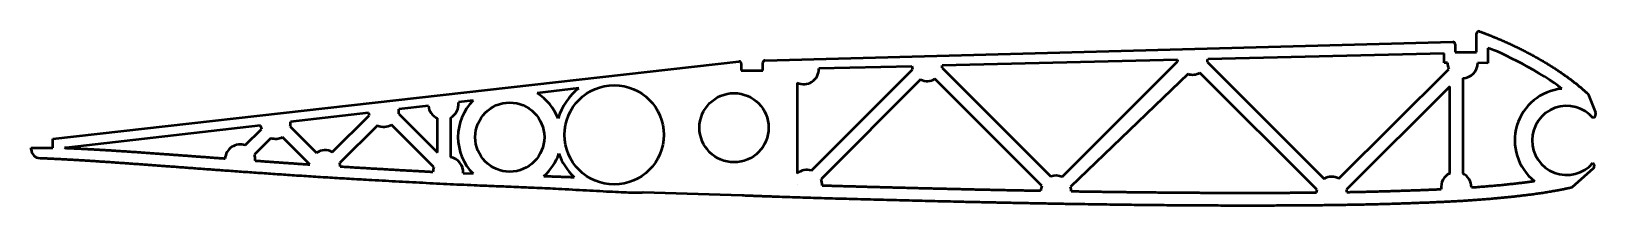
# Model space of a CAD drawing. Header units: millimetres. Extents: x -168 to 194, y -19 to 21.
import ezdxf

# ---------------------------------------------------------------- set-up
doc = ezdxf.new("R2010")
doc.units = ezdxf.units.MM
doc.layers.add('Visible (ANSI)', color=7, linetype='Continuous', lineweight=50)

msp = doc.modelspace()

# ---------------------------------------------------------------- linework, layer by layer
at = {"layer": 'Visible (ANSI)'}
for p, q in [((1.96, 14.43), (161.09, 18.72)), ((161.6, 18.22), (161.6, 16.37)), ((166.6, 16.37), (166.6, 20.67)), ((167.28, 21.15), (167.57, 21.04)), ((97.38, 14.55), (42.97, 13.23)), ((159.1, 16.04), (104.38, 14.72)), ((159.1, 13.87), (159.1, 16.04)), ((161.6, 16.37), (166.6, 16.37)), ((169.17, 17.29), (169.17, 13.83)), ((-162.77, -3.74), (-4.08, 14.19)), ((-3.52, 13.7), (-3.52, 12.11)), ((-3.52, 12.11), (1.48, 12.11)), ((1.48, 12.11), (1.48, 13.93)), ((12.71, -11.04), (36.07, 12.32)), ((35.97, 13.06), (14.41, 12.54)), ((42.94, 12.72), (68.11, -12.44)), ((70.7, -12.54), (97.41, 14.17)), ((99.83, 11.29), (72.68, -14.84)), ((129.6, -15.46), (102.57, 11.57)), ((104.33, 14.05), (131.32, -12.95)), ((134.72, -12.91), (160.17, 12.44)), ((159.88, 13.87), (159.1, 13.87)), ((169.17, 13.83), (166.88, 13.84)), ((-41.08, 7.97), (-50.74, 6.84)), ((9.43, 9.25), (9.43, -11.74)), ((37.97, 9.98), (14.95, -13.05)), ((66, -14.57), (41.28, 10.15)), ((160.38, 8.4), (136.52, -15.46)), ((160.38, -11.73), (160.38, 8.4)), ((163.38, 10.35), (163.38, -11.73)), ((-75.91, 3.92), (-82.77, 3.12)), ((-65.57, 5.12), (-68.95, 4.73)), ((192.42, 6.61), (194.08, 2.35)), ((-89.72, 2.31), (-107.79, 0.21)), ((-98.13, -6.8), (-89.62, 1.7)), ((-82.76, 2.1), (-73.8, -6.89)), ((-73.8, -6.89), (-73.8, 1.04)), ((-70.8, 1.16), (-70.8, -7.98)), ((193.78, 1.2), (193.57, 1.04)), ((-114.75, -0.6), (-159.72, -5.84)), ((-118.28, -5.22), (-114.53, -1.47)), ((-112.35, -3.53), (-116.15, -7.33)), ((-103.32, -9.65), (-109.66, -3.31)), ((-107.84, -0.89), (-101.77, -6.95)), ((-87.69, -0.61), (-96.37, -9.29)), ((-74.64, -10.27), (-84.46, -0.45)), ((-69.05, -3.35), (-69.05, -3.31)), ((-167.77, -5.8), (-162.77, -5.8)), ((-167.77, -6.2), (-167.77, -5.8)), ((-162.77, -5.8), (-162.77, -3.74)), ((-160.05, -5.82), (-159.99, -5.87)), ((-159.99, -5.87), (-159.72, -5.84)), ((-165.68, -8.24), (-165.81, -8.2)), ((193.57, -10.56), (188.65, -15)), ((193.48, -9.31), (193.54, -9.35)), ((-67.85, -11.69), (-65.57, -11.77)), ((9.43, -14.32), (9.43, -14.32)), ((9.43, -14.32), (9.43, -14.32)), ((9.43, -14.32), (9.43, -14.32)), ((-3.28, -16.85), (-26.22, -16.13))]:
    msp.add_line(p, q, dxfattribs=at)
for centre, radius in [((-32.92, -2.79), 11.5), ((-57.07, -3.33), 8), ((-5.19, -1.14), 8)]:
    msp.add_circle(centre, radius, dxfattribs=at)
for centre, radius, start, end in [((161.1, 18.22), 0.5, 0, 91.5426), ((167.11, 20.67), 0.507, 69.9423, 180), ((100.88, 14.63), 3.5, 181.3843, 187.5922), ((100.88, 14.63), 3.5, 350.4234, 1.3843), ((-4.02, 13.7), 0.5, 0, 96.4479), ((1.98, 13.93), 0.5, 91.5426, 180), ((10.91, 12.42), 3.5, 244.9001, 1.9715), ((39.47, 13.15), 3.5, 181.3843, 193.6571), ((39.47, 13.15), 3.5, 353.0639, 1.3843), ((100.88, 14.63), 3.5, 252.6235, 298.8876), ((163.38, 13.85), 3.5, 179.6658, 203.6463), ((163.38, 13.85), 3.5, 270, 359.9166), ((-32.92, -2.79), 13.5, 127.1683, 163.8426), ((39.47, 13.15), 3.5, 244.6942, 301.0773), ((187.42, -4.09), 12, 95.2352, 231.5431), ((-72.42, 4.26), 3.5, 185.6926, 246.9053), ((-72.42, 4.26), 3.5, 297.703, 7.5808), ((-57.07, -3.33), 11.98, 135.1758, 179.903), ((-57.07, -3.33), 11.98, 21.0037, 58.0831), ((187.42, -4.09), 8, 39.8087, 319.2602), ((-111.27, -0.2), 3.5, 348.6794, 6.6367), ((-86.23, 2.57), 3.5, 184.2789, 194.3689), ((-86.23, 2.57), 3.5, 352.2404, 8.9945), ((193.15, 1.98), 1, 308.8518, 21.3019), ((-111.27, -0.2), 3.5, 186.6367, 201.3084), ((-111.27, -0.2), 3.5, 252.0857, 297.3614), ((-86.23, 2.57), 3.5, 245.3523, 300.4416), ((-57.07, -3.33), 11.98, 180.097, 224.7992), ((-165.77, -6.2), 2, 180, 268.737), ((-119.45, -8.52), 3.5, 70.5216, 175.8174), ((-99.83, -9.86), 3.5, 60.9308, 123.7786), ((-57.07, -3.33), 11.98, 311.215, 341.5509), ((-32.92, -2.79), 13.5, 198.7121, 226.5205), ((-119.45, -8.52), 3.5, 355.8685, 19.7678), ((-99.83, -9.86), 3.5, 355.9629, 9.3322), ((-71.34, -11.44), 3.5, 160.4136, 178.5197), ((-71.34, -11.44), 3.5, 355.9176, 81.03), ((193.03, -9.97), 0.8, 312.1105, 50.8291), ((11.71, -14.39), 3.5, 73.4203, 130.8064), ((11.71, -14.39), 3.5, 358.2819, 22.59), ((69.29, -15.74), 3.5, 66.256, 109.7109), ((133.06, -15.99), 3.5, 61.6799, 119.7004), ((161.88, -14.89), 3.5, 115.3763, 187.7832), ((161.88, -14.89), 3.5, 358.7896, 64.6231), ((69.29, -15.74), 3.5, 160.4656, 179.6584), ((69.29, -15.74), 3.5, 358.3503, 14.8438), ((133.06, -15.99), 3.5, 171.3899, 182.4242), ((133.06, -15.99), 3.5, 359.1548, 8.6991)]:
    msp.add_arc(centre, radius, start, end, dxfattribs=at)
for points, knots in [([(167.57, 21.04), (171.28, 19.68), (178.47, 16.63), (184.98, 12.73), (190.37, 8.47), (192.05, 6.95), (192.42, 6.61)], [0, 0, 0, 0, 0, 0.4546379, 0.6316052, 0.6826997, 0.6826997, 0.6826997, 0.6826997, 0.6826997]), ([(-159.72, -5.84), (-158.38, -5.89), (-152.61, -6.15), (-145.18, -6.64), (-134.79, -7.38), (-128.28, -7.87), (-124.17, -8.17), (-122.94, -8.26)], [0.0138614, 0.0138614, 0.0138614, 0.0138614, 0.0138614, 0.1940119, 0.3015119, 0.4200568, 0.4702137, 0.4702137, 0.4702137, 0.4702137, 0.4702137]), ([(-26.22, -16.13), (-26.25, -16.62), (-45.62, -15.1), (-61.09, -14.83), (-82.73, -13.65), (-98.75, -12.77), (-113.55, -11.77), (-126.97, -10.81), (-138.64, -9.93), (-151.1, -9.04), (-158.75, -8.54), (-164.82, -8.27), (-165.68, -8.24)], [0, 0, 0, 0, 0, 0.205018, 0.312148, 0.416329, 0.516516, 0.612219, 0.702513, 0.786392, 0.862444, 1, 1, 1, 1, 1]), ([(-115.96, -8.77), (-115.76, -8.78), (-112.65, -9.01), (-109.5, -9.23), (-106.33, -9.45), (-103.32, -9.65)], [0.5398706, 0.5398706, 0.5398706, 0.5398706, 0.5398706, 0.5476901, 0.6617401, 0.6617401, 0.6617401, 0.6617401, 0.6617401]), ([(188.65, -15), (186.81, -15.41), (182.46, -16.26), (175.92, -17.11), (165.26, -18.12), (152.29, -18.65), (138.9, -19.06), (123.12, -19.21), (106.49, -19.22), (88.61, -19.08), (69.98, -18.8), (43.89, -18.28), (22.83, -17.72), (4.68, -17.2), (-3.28, -16.85)], [0.0598709, 0.0598709, 0.0598709, 0.0598709, 0.0598709, 0.111052, 0.1722798, 0.2383919, 0.3090852, 0.3837894, 0.4615927, 0.5424869, 0.6256109, 0.7104169, 0.7963723, 1, 1, 1, 1, 1]), ([(15.21, -14.5), (21.77, -14.69), (32.39, -14.98), (45.53, -15.31), (58.15, -15.58), (64.4, -15.69), (65.79, -15.72)], [0.1917255, 0.1917255, 0.1917255, 0.1917255, 0.1917255, 0.3034025, 0.3895693, 0.4144835, 0.4144835, 0.4144835, 0.4144835, 0.4144835]), ([(72.79, -15.84), (74.4, -15.87), (80.66, -15.97), (91.39, -16.11), (105.75, -16.23), (118.11, -16.22), (125.97, -16.17), (129.56, -16.14)], [0.445739, 0.445739, 0.445739, 0.445739, 0.445739, 0.4745838, 0.557912, 0.6390051, 0.7093997, 0.7093997, 0.7093997, 0.7093997, 0.7093997]), ([(136.56, -16.04), (138.93, -16), (144.58, -15.87), (150, -15.7), (155.3, -15.51), (158.41, -15.36)], [0.7440991, 0.7440991, 0.7440991, 0.7440991, 0.7440991, 0.7918875, 0.8596563, 0.8596563, 0.8596563, 0.8596563, 0.8596563])]:
    msp.add_open_spline(points, degree=4, knots=knots, dxfattribs=at)
for points, degree in [([(186.33, 7.86), (182.26, 11.28), (171.84, 16.62), (169.17, 17.29)], 3), ([(-159.72, -5.84), (-159.83, -5.83), (-159.92, -5.83), (-159.99, -5.83), (-160.05, -5.82)], 4), ([(-96.34, -10.11), (-90.95, -10.45), (-85.31, -10.78), (-79.47, -11.1), (-74.84, -11.35)], 4), ([(-49.18, -12.34), (-47.36, -12.4), (-45.59, -12.47), (-43.87, -12.53), (-42.21, -12.58)], 4), ([(165.38, -14.96), (170.11, -14.63), (174.75, -14.2), (178.83, -13.68), (179.96, -13.48)], 4)]:
    msp.add_open_spline(points, degree=degree, dxfattribs=at)

doc.saveas('drawing.dxf')
